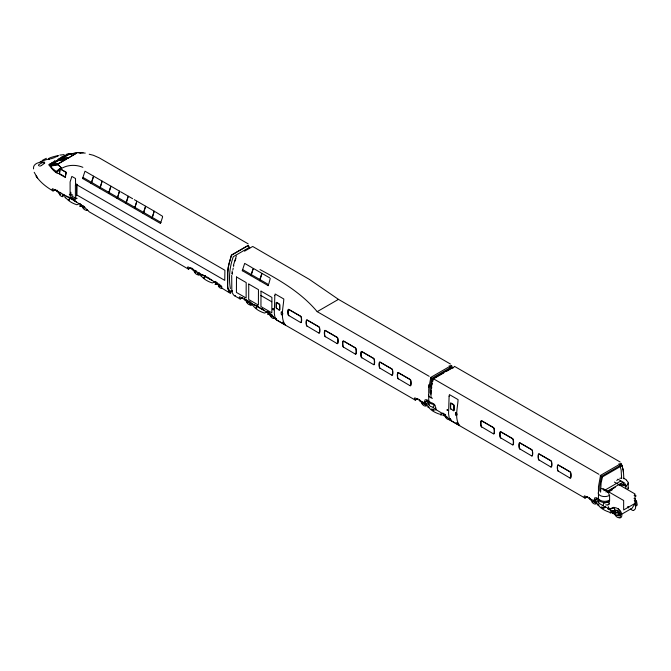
<?xml version="1.0" encoding="UTF-8"?>
<svg xmlns="http://www.w3.org/2000/svg" width="671" height="671" viewBox="0 0 671 671"><rect width="100%" height="100%" fill="white"/><g stroke="black" fill="none" stroke-linecap="round" stroke-linejoin="round"><path stroke-width="1.01" d="M273.34 309.675L272.912 308.853L273.323 309.767M447.607 410.291C447.532 408.714 446.836 410.904 447.716 410.3M54.259 161.409L48.664 164.915L49.562 165.209C50.275 167.851 60.96 179.174 59.618 170.132M75.571 185.087L75.513 178.52L71.856 176.414L70.103 181.933L70.103 195.076L75.395 198.138M231.906 273.726L232.225 271.025M232.258 274.347L232.468 272.602M428.559 387.259L428.886 384.558M431.545 388.635L431.763 386.848M270.086 313.458L269.994 314.875M445.217 414.561L445.125 415.986M614.955 512.56L614.862 513.986M65.691 174.77L66.169 172.313L60.742 169.176M232.854 269.943L233.214 268.098M432.04 385.062L432.392 383.267M608.933 504.08L607.834 505.095L605.838 504.802M82.55 178.57L84.991 171.197L93.479 176.104L91.139 183.418M91.323 183.527L93.663 176.205L102.16 181.111L99.811 188.434M99.996 188.534L102.16 181.111M108.492 193.441L110.832 186.119L103.191 181.707M108.668 193.542L111.017 186.228L119.505 191.126L117.165 198.448M117.35 198.557L119.505 191.126M125.838 203.456L128.186 196.133L120.537 191.721M126.022 203.565L128.362 196.242L132.615 198.691M134.519 208.463L136.859 201.149L134.309 199.673M134.695 208.572L136.859 201.149M143.191 213.479L145.532 206.156L137.891 201.745M143.376 213.579L145.716 206.257L154.213 211.164L151.864 218.486M152.049 218.587L154.213 211.164M160.453 223.544L162.592 217.052M233.34 265.624L236.335 255.928M233.542 266.404L233.818 265.347M242.248 270.774L244.68 263.393L252.33 267.813M250.828 275.622L253.177 268.299L261.849 273.307L259.509 280.629M251.013 275.722L253.361 268.408M259.694 280.738L262.034 273.416L269.675 277.828M268.09 285.695L268.618 284.596L260.122 279.698M268.861 283.674L270.254 278.473M432.736 381.48L433.198 379.744M622.545 467.083L621.983 465.615L602.474 476.88L601.099 483.195L600.604 492.178M70.816 192.2L70.916 194.171L72.812 195.144M598.809 499.107A6.341 3.657 0 0 0 609.151 500.298L609.494 499.996L609.494 501.497L608.438 501.791A5.343 3.078 0 0 1 606.71 502.462M435.513 408.975L435.991 408.211M605.25 506.974L605.728 506.211M57.32 190.405L57.823 191.831L57.136 191.747A1.367 0.788 60 0 1 56.758 190.438L56.901 190.103M192.728 268.585L193.231 270.01L192.535 269.927A1.367 0.788 60 0 1 192.166 268.61L192.3 268.283M62.78 196.083L62.495 195.446L62.495 196.393M69.239 199.337L68.828 200.05M204.647 277.517L204.236 278.222M440.402 414.091L440.78 414.93L441.157 413.655M610.14 512.09L610.14 512.963M610.895 512.527L610.895 511.654M235.026 261.027L235.89 258.452M424.173 402.415L425.137 399.849A1.694 0.973 60 0 1 425.313 399.597M593.91 500.407L594.875 497.84A1.694 0.973 60 0 1 595.051 497.597M272.912 309.692L273.483 309.499L272.912 308.853M447.532 410.434L447.347 409.57M61.464 158.247C61.657 156.662 61.9 156.544 61.556 158.188M608.522 504.173L608.111 504.659M419.618 399.522L419.484 399.849A1.367 0.788 60 0 0 419.853 401.166L420.549 401.25L419.945 400.168M589.356 497.513L589.222 497.848A1.367 0.788 60 0 0 589.591 499.157L590.287 499.249L589.683 498.167M55.072 161.216L54.569 160.83L55.106 161.141M66.739 155.337L67.092 154.666L66.437 154.296L71.445 153.693M614.384 482.063L634.976 493.948L634.976 503.426L632.166 508.148L621.656 514.221M244.613 298.209L244.353 298.746A1.367 0.788 60 0 0 244.73 300.054L245.418 300.138L244.814 299.065M72.149 198.968L70.983 198.968M207.557 277.148L206.97 277.484M258.754 307.041L258.754 307.511M616.8 480.646L617.865 479.169L624.718 483.12L625.783 485.829L625.783 488.614M283.372 322.751L282.642 322.516M450.048 419.19L450.786 419.476M450.711 419.367L449.981 419.132L450.853 419.794L449.771 418.771L450.124 419.375M457.647 423.367L456.917 423.133M268.19 314.187L267.779 311.856M443.321 415.29L443.456 414.493M613.059 513.29L612.64 510.958M614.619 508.937L614.619 511.05M56.783 172.615C62.99 164.957 74.129 163.69 82.868 167.322M56.356 172.019L55.961 171.742L60.029 168.379M56.171 172.179L61.296 167.758L57.958 164.42L49.679 165.687M601.677 488.522L608.53 492.472L609.243 495.483A6.467 3.732 0 0 1 602.189 496.288A6.467 3.732 0 0 1 598.197 492.841M609.494 501.094L609.151 501.396A6.341 3.657 0 0 1 602.239 502.193A6.341 3.657 0 0 1 598.322 498.813M609.402 501.438L603.481 503.46L603.288 505.338L602.29 505.221L598.935 503.284L598.457 499.61M40.319 166.047L41.359 165.552M44.663 163.196L41.77 165.267M599.002 505.087L597.265 504.844M52.002 162.399L52.564 162.726M57.907 159.304L59.367 158.465M49.562 165.209L69.18 153.877M58.402 160.226L66.253 159.304L58.402 160.226L58.763 160.017M60.591 158.968L68.803 157.828L76.326 153.181M68.937 154.145L68.576 154.355L76.427 153.433M51.147 164.84L58.763 160.444M62.168 158.473L68.937 154.565M58.159 163.665L76.997 152.929L68.635 154.196M59.476 163.221L66.253 159.304M34.204 172.296L37.576 178.15L36.083 175.978C40.243 182.378 46.542 187.159 53.051 190.975L55.727 189.423M75.949 184.391L76.578 184.03L76.578 195.982M76.502 184.71L77.123 184.34M69.289 194.607L70.019 194.187M70.103 195.076L70.212 197.123L71.948 197.593M72.191 197.844L74.07 198.926M191.134 267.603L188.459 269.146L89.268 211.877L83.531 206.265L73.902 200.612L74.355 200.344L52.598 188.702L52.028 189.365L53.051 190.975M75.848 198.398L76.578 197.979M76.393 198.717L77.123 198.289M162.617 216.33L155.244 211.759M246.978 246.265L231.302 255.324L228.006 267.796L227.519 284.194A11.776 6.802 -60 0 0 229.054 289.83L230.48 290.954M248.069 248.127L233.315 256.649C229.641 266.764 228.526 278.037 230.396 288.589M244.521 251.197L252.707 246.467L309.314 279.354L338.461 299.367L450.442 364.026M228.316 291.147L229.834 292.346L232.342 290.895M249.738 247.96L248.295 245.326L231.612 254.955L228.979 263.77L227.595 272.577L227.779 288.824L229.222 291.667L230.749 292.866L230.145 293.219L222.797 288.698L218.041 283.825L188.006 266.873L187.435 267.544L188.459 269.146M231.889 291.826L233.416 294.829L234.707 295.852L235.311 295.508M234.707 295.852L240.184 299.014L242.86 297.463M273.08 309.784L273.005 308.803M259.996 269.583C280.964 280.755 301.757 293.219 317.19 311.646L338.461 299.367M453.026 368.06L451.474 367.171L450.182 367.716L431.696 378.394L430.002 388.123L430.002 393.131M452.246 367.616L432.736 378.88L431.361 385.204L430.866 394.187M433.424 378.88L443.808 372.891M446.4 371.39L454.183 366.894M240.184 299.014L239.161 297.404L239.723 296.741L269.759 313.684L276.393 319.916L415.307 400.117L417.983 398.574M426.991 400.47L428.719 401.048L428.719 388.803L430.799 377.37L451.558 365.385L452.246 367.18M427.67 400.394L423.804 402.625L414.846 397.844L414.284 398.515L415.307 400.117M436.284 409.411L435.924 409.62L444.319 414.569L450.056 420.18L585.045 498.117L587.721 496.565M603.95 490.702L620.776 480.99M605.972 492.019L622.956 482.214M607.347 491.851L615.357 487.23M597.408 498.385L593.541 500.625L584.584 495.844L584.022 496.506L585.045 498.117M607.926 492.321L612.304 489.788M614.846 513.869L612.64 513.5M634.976 503.426L623.653 509.96L623.653 500.491L603.061 488.597M60.096 158.037L67.696 154.179M42.541 160.26L46.383 158.306M57.815 155.982C61.522 154.615 47.205 157.794 48.295 159.22L49.595 159.044M55.307 157.224L57.538 156.091M40.176 161.627L47.054 159.43M61.111 167.456L61.095 167.926M54.561 157.593L51.08 158.75M79.648 203.598L76.922 204.772C71.554 203.103 66.211 199.874 63.795 194.573M215.97 281.384L212.33 282.944C206.962 281.275 201.619 278.046 199.203 272.753M217.396 282.776L215.852 282.994M268.157 311.512L264.517 313.08C259.149 311.403 253.806 308.182 251.39 302.881M269.583 312.912L268.039 313.122M444.714 414.015L443.17 414.233M609.042 509.381L613.277 508.056L614.586 508.811L614.586 511.084A1.929 1.116 0 0 0 616.951 512.451L618.276 513.055L618.553 514.833L617.957 515.211L618.645 515.932A1.367 0.788 60 0 0 619.014 515.051L618.57 511.327L616.951 510.329A1.929 1.116 0 0 1 614.586 509.541M611.197 511.403L613.017 510.623A2.961 1.711 60 0 1 614.393 510.816L614.586 510.933M614.602 511.772L613.101 511.981M67.092 154.666L50.744 164.101L50.099 163.732L49.453 165.192M428.995 407.297L427.695 407.054M625.783 485.829L626.303 485.628A6.467 3.732 0 0 0 626.303 480.344M246.064 299.702L246.5 299.543M60.465 166.987L57.647 164.462M434.925 405.192L433.743 405.46L433.55 407.339L430.539 406.45L429.197 405.284L428.719 401.61M436.15 409.671L433.474 410.199L431.512 409.058M605.787 507.335L603.212 508.199L601.25 507.058M49.981 165.636L50.619 166.081L58.302 164.814M60.281 159.019L68.643 157.752M58.452 160.067L66.823 158.801M50.107 164.89L58.469 163.623M52.07 164.689L58.528 163.456M47.867 159.304L50.3 158.918M73.433 153.374L76.695 152.871M604.697 507.57L603.086 507.813L601.904 507.133M78.062 152.669L85.267 153.105M64.408 158.465L66.169 158.213M619.811 478.28L621.749 478.037M59.845 155.085L64.106 154.632M69.306 199.379L68.895 200.084M204.714 277.559L204.303 278.264M70.48 197.735L69.054 197.685M201.485 276.133L200.981 276.091M633.869 510.455L632.753 510.463L630.27 509.037M616.951 508.173L613.806 507.335L610.14 508.752L608.496 507.804M636.561 505.448L636.804 505.448A1.367 0.788 60 0 0 637.173 504.567L636.402 500.432M619.492 515.294L619.736 515.303A1.367 0.788 60 0 0 619.979 515.135M77.542 152.611L83.053 152.711M44.655 162.172C40.47 161.56 32.56 163.221 33.55 168.899M74.062 200.335L74.632 200.386M205.158 275.739L203.967 275.588L205.158 275.982M257.345 305.867L256.154 305.716L257.345 306.11M70.312 153.894L71.16 153.969M80.445 204.823L81.292 204.898M268.241 312.879L269.063 312.954M612.908 512.233L614.451 512.015L615.005 511.218A1.552 0.897 0 0 0 615.022 511.931M74.632 200.621L73.449 200.226M262.227 308.928L261.044 308.534L262.227 308.694A1.35 0.78 0 0 1 261.724 308.576M80.21 206.039L81.887 206.274M80.184 206.089L82.399 206.567M215.584 284.269L218.125 284.563M267.779 314.397L270.312 314.691M442.902 415.508L445.443 415.802M612.673 513.458L615.181 513.801M89.209 154.238L93.403 155.286L99.249 157.87L248.144 243.833M209.612 278.742L208.849 278.406M79.48 152.82L80.856 153.173M608.79 504.189L609.494 503.795L608.79 501.489M439.648 414.183C434.959 412.657 430.002 410.107 427.553 405.636M609.385 512.183C604.697 510.648 599.74 508.098 597.291 503.636M279.052 309.91L279.656 309.557L279.614 304.651L276.46 302.613L276.335 307.914L279.069 310.077A1.032 0.596 60 0 0 279.799 309.658L279.799 305.02A1.032 0.596 60 0 0 279.069 303.753L276.88 302.487A1.032 0.596 60 0 0 276.15 302.915L276.15 307.544A1.032 0.596 60 0 0 276.88 308.811M300.625 322.365C302.235 322.155 301.833 317.593 300.625 316.36L288.882 309.583C287.263 309.792 287.674 314.347 288.882 315.588L300.642 322.533A1.032 0.596 60 0 0 301.371 322.114L301.371 317.475A1.032 0.596 60 0 0 300.642 316.209L288.865 309.415A1.032 0.596 60 0 0 288.136 309.834L288.136 314.473A1.032 0.596 60 0 0 288.865 315.739M318.868 332.9C320.478 332.69 320.075 328.127 318.868 326.894L307.125 320.109C305.506 320.319 305.917 324.881 307.125 326.114L318.884 333.068A1.032 0.596 60 0 0 319.614 332.64L319.614 328.01A1.032 0.596 60 0 0 318.884 326.743L307.108 319.95A1.032 0.596 60 0 0 306.379 320.369L306.379 325.007A1.032 0.596 60 0 0 307.108 326.265M337.11 343.435C338.729 343.225 338.318 338.662 337.11 337.429L325.368 330.644C323.749 330.853 324.16 335.416 325.368 336.649L337.127 343.594A1.032 0.596 60 0 0 337.857 343.175L337.857 338.536A1.032 0.596 60 0 0 337.127 337.278L325.351 330.476A1.032 0.596 60 0 0 324.621 330.904L324.621 335.534A1.032 0.596 60 0 0 325.351 336.8M355.353 353.961C356.972 353.751 356.561 349.197 355.353 347.955L343.611 341.178C341.992 341.388 342.403 345.951 343.611 347.184L355.37 354.129A1.032 0.596 60 0 0 356.1 353.709L356.1 349.071A1.032 0.596 60 0 0 355.37 347.804L343.594 341.011A1.032 0.596 60 0 0 342.864 341.43L342.864 346.068A1.032 0.596 60 0 0 343.594 347.335M373.596 364.496C375.215 364.286 374.804 359.723 373.596 358.49L361.854 351.713C360.243 351.923 360.646 356.477 361.854 357.718L373.613 364.663A1.032 0.596 60 0 0 374.343 364.244L374.343 359.606A1.032 0.596 60 0 0 373.613 358.339L361.837 351.545A1.032 0.596 60 0 0 361.107 351.965L361.107 356.603A1.032 0.596 60 0 0 361.837 357.869M391.839 375.03C393.458 374.821 393.047 370.258 391.839 369.025L380.096 362.239C378.486 362.449 378.889 367.012 380.096 368.245L391.856 375.198A1.032 0.596 60 0 0 392.585 374.77L392.585 370.14A1.032 0.596 60 0 0 391.856 368.874L380.08 362.08A1.032 0.596 60 0 0 379.35 362.499L379.35 367.138A1.032 0.596 60 0 0 380.08 368.396M410.082 385.565C411.7 385.355 411.289 380.793 410.082 379.56L398.339 372.774C396.729 372.984 397.131 377.547 398.339 378.78L410.098 385.724A1.032 0.596 60 0 0 410.828 385.305L410.828 380.667A1.032 0.596 60 0 0 410.098 379.409L398.322 372.606A1.032 0.596 60 0 0 397.593 373.034L397.593 377.664A1.032 0.596 60 0 0 398.322 378.93M453.328 410.526L453.932 410.174L453.89 405.267L450.736 403.229L450.602 408.53L453.344 410.694A1.032 0.596 60 0 0 454.074 410.275L454.074 405.636A1.032 0.596 60 0 0 453.344 404.37L451.147 403.103A1.032 0.596 60 0 0 450.417 403.531L450.417 408.161A1.032 0.596 60 0 0 451.147 409.427M493.445 433.692C495.064 433.483 494.653 428.92 493.445 427.687L481.703 420.902C480.092 421.111 480.495 425.674 481.703 426.907L493.462 433.86A1.032 0.596 60 0 0 494.192 433.432L494.192 428.803A1.032 0.596 60 0 0 493.462 427.536L481.686 420.742A1.032 0.596 60 0 0 480.956 421.162L480.956 425.8A1.032 0.596 60 0 0 481.686 427.058M512.56 444.722C514.171 444.512 513.768 439.95 512.56 438.717L500.809 431.939C499.199 432.149 499.601 436.704 500.809 437.945L512.569 444.89A1.032 0.596 60 0 0 513.298 444.47L513.298 439.832A1.032 0.596 60 0 0 512.569 438.566L500.801 431.772A1.032 0.596 60 0 0 500.071 432.191L500.071 436.829A1.032 0.596 60 0 0 500.801 438.096M531.717 455.785C533.336 455.575 532.925 451.021 531.717 449.78L519.975 443.003C518.364 443.212 518.767 447.775 519.975 449.008L531.734 455.953A1.032 0.596 60 0 0 532.464 455.534L532.464 450.895A1.032 0.596 60 0 0 531.734 449.629L519.958 442.835A1.032 0.596 60 0 0 519.228 443.254L519.228 447.892A1.032 0.596 60 0 0 519.958 449.159M550.883 466.848C552.501 466.639 552.09 462.084 550.883 460.843L539.14 454.066C537.521 454.275 537.932 458.838 539.14 460.071L550.899 467.016A1.032 0.596 60 0 0 551.629 466.597L551.629 461.958A1.032 0.596 60 0 0 550.899 460.692L539.123 453.898A1.032 0.596 60 0 0 538.394 454.317L538.394 458.956A1.032 0.596 60 0 0 539.123 460.222M570.048 477.92C571.658 477.71 571.256 473.147 570.048 471.906L558.306 465.129C556.687 465.338 557.098 469.901 558.306 471.134L570.065 478.079A1.032 0.596 60 0 0 570.795 477.66L570.795 473.021A1.032 0.596 60 0 0 570.065 471.763L558.289 464.961A1.032 0.596 60 0 0 557.559 465.38L557.559 470.019A1.032 0.596 60 0 0 558.289 471.285M628.484 507.913L627.888 506.538L628.828 507.528M65.573 197.92L64.97 197.635M623.669 478.238L626.337 479.773M44.697 162.885L42.399 162.625C41.661 163.405 36.251 164.915 39.438 166.072M79.572 206.089L80.755 205.586L80.184 203.548M214.98 284.261L216.163 283.758L215.592 281.719M221.103 286.039L221.589 286.693A1.367 0.788 60 0 0 221.833 286.534M454.443 366.332L620.18 462.017M449.151 365.829L449.922 366.274L450.182 367.716M618.888 463.82L619.66 464.273L621.153 470.103L621.614 478.498M621.983 465.615L621.212 465.162L619.92 465.716L601.434 476.385L599.74 486.123L599.74 491.13M64.793 155.672L64.139 155.395L64.701 155.722M317.19 311.646L429.172 376.305M433.172 378.612L598.909 474.296M634.481 495.097L636.108 496.037L634.12 495.307M433.508 379.333L430.413 377.538M602.474 476.88L600.151 475.538M83.07 177.48L91.566 182.378M91.751 182.487L100.239 187.394M100.424 187.494L108.92 192.401M109.105 192.502L117.593 197.408M117.777 197.509L126.274 202.416M126.45 202.525L134.946 207.423M135.131 207.532L143.619 212.43M143.804 212.539L152.3 217.446M152.485 217.547L160.973 222.453M242.768 269.675L251.264 274.582M251.449 274.682L259.937 279.589M82.642 178.52L160.545 223.493M242.34 270.715L268.182 285.636M634.288 500.482L635.63 501.472L636.083 505.196A1.367 0.788 60 0 1 636.083 505.607M65.397 177.035L59.493 173.621L59.971 170.216L60.969 169.36L66.127 172.338L65.372 177.471L59.098 173.848M260.876 295.5L271.763 301.782M618.318 509.7L619.66 510.698L620.113 514.422M426.244 399.622L426.941 400.017M433.13 403.598L433.827 403.992M595.982 497.614L596.67 498.016M74.045 199.337L75.328 200.075L75.211 198.247M248.798 300.977L250.434 301.925M433.047 407.666L435.529 409.1M602.784 505.666L605.267 507.1M66.731 196.284L70.841 198.65M72.476 199.597L76.586 201.971M202.139 274.456L206.24 276.829M207.062 277.299L211.994 280.151M254.326 304.592L258.436 306.957M259.249 307.435L264.181 310.279M424.089 403.908L425.011 404.445M593.827 501.908L594.749 502.436M275.706 318.515L276.343 318.884M282.785 322.768L283.514 323.187L282.432 322.155L282.81 322.759M457.06 423.376L457.79 423.804L456.708 422.772L457.085 423.376M229.834 292.346L230.749 292.866M432.166 409.134L433.349 409.822M605.93 507.653L605.351 507.217M56.364 171.55L52.271 168.337L50.619 166.081M595.102 502.478L596.351 503.762M594.833 502.462L595.982 503.627M425.364 404.487L426.613 405.762M425.095 404.47L426.244 405.636M249.973 303.359L251.113 304.525M197.777 273.231L198.926 274.397M62.982 194.33L63.829 195.227M273.105 316.167L273.533 316.821M598.683 500.532L597.148 498.083M598.658 502.847L596.049 498.712M596.251 501.983L595.219 500.34A2.961 1.711 60 0 0 594.8 499.778M594.741 500.641L595.445 501.74M428.954 402.533L427.41 400.084M428.92 404.856L426.311 400.713M426.513 403.992L425.481 402.34A2.961 1.711 60 0 0 425.062 401.778M425.708 403.749L424.626 401.669M72.258 199.136L71.998 198.49M247.867 245.678L248.824 247.431M442.902 412.959L443.179 413.479M424.902 401.459L425.305 402.483M232.376 291.55L232.283 290.442M435.831 408.102L434.934 405.502A1.694 0.973 60 0 0 434.758 405.049M620.197 464.147L620.633 465.884M450.459 366.156L450.895 367.893M594.246 500.6L594.363 501.354M424.508 402.608L424.626 403.363M622.847 468.652L623.376 472.409M231.83 290.744L231.696 275.437M75.395 185.196L75.395 198.348M635.387 499.845L635.387 499.694A1.929 1.116 0 0 0 634.02 498.327M635.336 503.208L635.336 504.24M628.199 482.986L628.199 488.555M628.073 487.859L628.073 488.958M623.854 478.758L623.359 470.346L621.296 463.376L600.537 475.362L598.457 486.794L598.457 499.048M623.376 482.625L623.376 484.663M617.169 510.195L617.169 512.736M609.595 495.181L609.595 501.145M447.28 409.419L447.188 410.308M430.983 390.497L430.983 397.66M434.171 404.261A1.694 0.973 60 0 1 434.498 404.621M608.354 506.664A1.35 0.78 0 0 1 607.624 507.679M606.156 507.511A1.35 0.78 0 0 1 605.863 507.259M618.092 508.761A5.293 3.053 60 0 1 621.791 514.54A5.293 3.053 60 0 1 619.249 517.861M620.465 515.403A4.521 2.609 60 0 1 618.259 517.635A4.521 2.609 60 0 1 614.686 514.238M614.082 511.713A4.521 2.609 60 0 1 614.233 510.665M619.861 512.887A4.521 2.609 60 0 1 620.314 514.171M618.385 515.253A2.198 1.267 60 0 1 617.546 515.739M616.817 513.818A1.367 0.788 60 0 1 616.724 515.445A1.367 0.788 60 0 1 615.29 514.296A1.367 0.788 60 0 1 615.76 512.971M615.861 512.954A1.552 0.897 0 0 1 615.022 511.788M617.043 512.409A1.552 0.897 0 0 1 615.357 512.216M617.815 508.467A1.929 1.116 0 0 1 618.318 508.962M594.472 500.474A2.198 1.267 60 0 1 594.472 501.841M596.284 503.611A4.521 2.609 60 0 1 591.822 501.849M591.117 500.625A4.521 2.609 60 0 1 590.665 499.333M593.449 500.692A1.367 0.788 60 0 1 593.239 501.791A1.367 0.788 60 0 1 592.191 501.43M591.872 501.002A1.367 0.788 60 0 1 591.663 499.66M619.308 485.578A6.341 3.657 0 0 1 626.211 486.366M619.308 484.47A6.341 3.657 0 0 1 625.59 484.957M634.9 504.34A5.293 3.053 60 0 1 634.078 509.893M635.731 505.271A4.521 2.609 60 0 1 635.89 506.496M256.842 305.758A1.35 0.78 0 0 1 256.406 305.59M251.851 305.137A5.293 3.053 60 0 1 250.811 305.146M250.711 304.911A4.521 2.609 60 0 1 245.796 300.231M248.589 302.445A1.367 0.788 60 0 1 247.012 301.9A1.367 0.788 60 0 1 247.322 300.256M248.379 301.103A1.367 0.788 60 0 1 248.589 301.589M274.993 318.113A4.521 2.609 60 0 1 269.826 315.127M273.189 316.536A2.198 1.267 60 0 1 272.09 316.427M272.241 315.672A1.367 0.788 60 0 1 271.269 316.234A1.367 0.788 60 0 1 270.304 314.556M271.638 314.296A1.367 0.788 60 0 1 272.166 315.202M434.103 404.437A6.341 3.657 0 0 1 428.584 400.813M432.451 398.297A6.467 3.732 0 0 1 428.459 394.842M432.501 403.095A6.341 3.657 0 0 1 429.071 401.115M450.56 419.853A5.293 3.053 60 0 1 449.511 419.861M450.124 419.224A4.521 2.609 60 0 1 444.948 416.238M447.289 417.169A1.367 0.788 60 0 1 445.854 416.842A1.367 0.788 60 0 1 445.712 415.03M424.735 402.474A2.198 1.267 60 0 1 424.735 403.85M426.546 405.611A4.521 2.609 60 0 1 423.46 405.309A4.521 2.609 60 0 1 420.927 401.333M423.72 403.556A1.367 0.788 60 0 1 422.453 403.43A1.367 0.788 60 0 1 421.925 401.661M205.167 275.689A1.35 0.78 0 0 1 204.655 275.63M209.1 278.28A1.35 0.78 0 0 1 208.807 278.02M199.664 275.001A5.293 3.053 60 0 1 198.624 275.018M198.524 274.783A4.521 2.609 60 0 1 193.609 270.094M196.192 272.56A1.367 0.788 60 0 1 195.135 272.191M194.816 271.763A1.367 0.788 60 0 1 194.816 270.187M195.873 270.547A1.367 0.788 60 0 1 196.192 270.975M222.101 288.387A4.521 2.609 60 0 1 218.343 286.223M221.338 286.022A2.198 1.267 60 0 1 219.903 286.299M219.979 285.066A1.367 0.788 60 0 1 219.081 286.098A1.367 0.788 60 0 1 218.184 284.034M219.451 284.16A1.367 0.788 60 0 1 219.769 284.588M73.399 199.849A1.35 0.78 0 0 1 73.298 199.547M63.116 196.603A4.521 2.609 60 0 1 59.358 194.439M58.654 193.214A4.521 2.609 60 0 1 58.201 191.923M60.784 194.38A1.367 0.788 60 0 1 59.56 193.81A1.367 0.788 60 0 1 59.199 192.25M60.465 192.376A1.367 0.788 60 0 1 60.784 192.795M87.834 210.434A5.293 3.053 60 0 1 86.794 210.451M87.398 209.805A4.521 2.609 60 0 1 82.231 206.819M84.361 206.408A1.367 0.788 60 0 1 84.361 207.993A1.367 0.788 60 0 1 82.986 207.205A1.367 0.788 60 0 1 82.986 205.62M76.989 184.886L76.855 194.976L224.76 280.369L224.902 270.279L76.989 184.886M236.494 276.972L236.418 292.413L246.123 298.016L246.198 282.575L236.494 276.972M248.748 284.051L248.681 299.492L258.385 305.095L258.461 289.654L248.748 284.051M261.011 291.13L260.944 306.572L271.83 312.862L271.906 297.412L261.011 291.13M274.825 295.617L274.296 313.181L275.068 318.071L276.72 319.975L285.393 324.982C279.966 318.029 283.414 307.276 283.808 298.998L275.144 293.99L274.825 295.617M449.1 396.234L448.572 413.797L449.344 418.687L450.996 420.591L459.66 425.599C454.242 418.645 457.689 407.893 458.083 399.614L449.419 394.607L449.1 396.234M281.292 311.99C280.193 317.702 285.192 313.642 281.292 311.99M455.567 412.606C454.468 418.318 459.467 414.259 455.567 412.606M68.534 199.404C68.45 201.426 70.237 198.322 68.534 199.404M197.609 273.927L197.895 274.565L198.188 273.592L197.609 273.927M203.942 277.584C203.858 279.597 205.645 276.502 203.942 277.584M249.797 304.055L250.09 304.701L250.375 303.72L249.797 304.055M256.129 307.712C256.783 308.878 257.136 307.385 256.129 307.712M426.387 404.412L426.764 405.242L427.142 403.976L426.387 404.412M596.125 502.411L596.502 503.242L596.88 501.975L596.125 502.411M441.644 414.452L441.166 414.896L441.644 414.452M607.96 508.526L607.599 508.735L611.222 510.405L607.96 508.526M611.382 512.443L610.904 512.887L611.382 512.443M276.226 318.574L275.496 318.155L276.578 319.178L276.226 318.574"/></g></svg>
